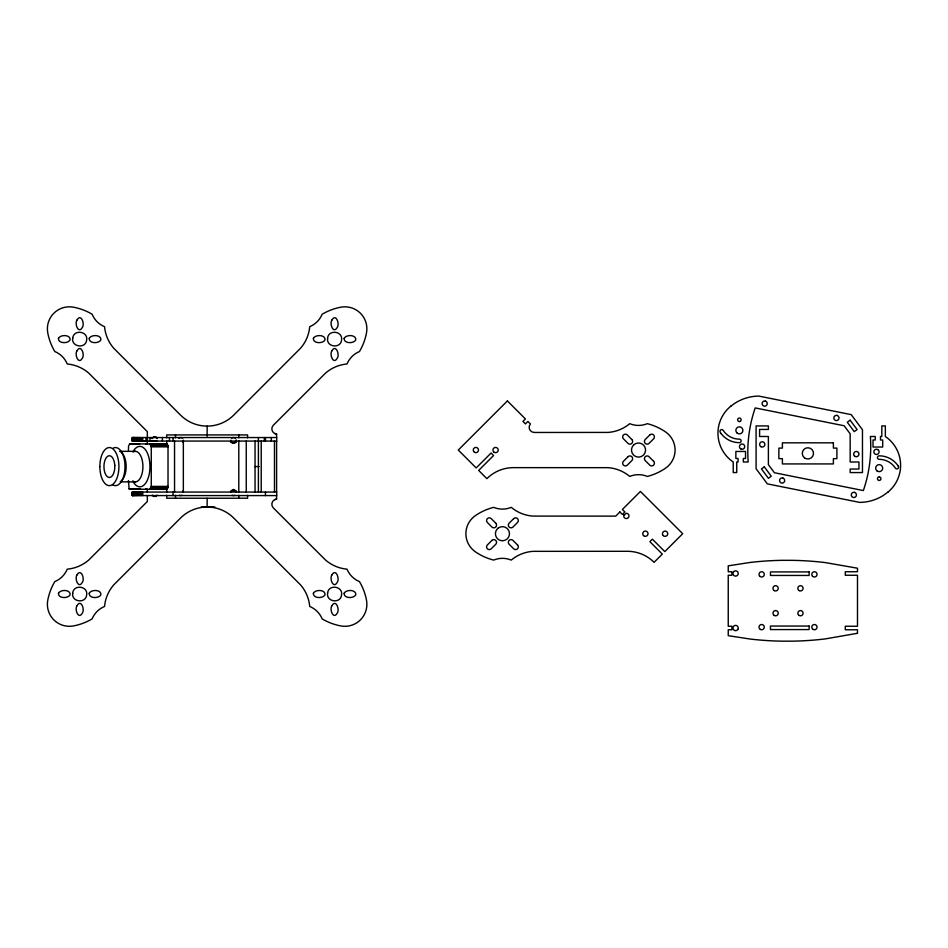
<?xml version="1.0" encoding="UTF-8"?>
<svg xmlns="http://www.w3.org/2000/svg" width="948" height="948" viewBox="0 0 948 948"><rect width="100%" height="100%" fill="white"/><g stroke="black" fill="none" stroke-linecap="round" stroke-linejoin="round"><path stroke-width="1.42" d="M149.748 489.429L151.265 486.395L151.265 446.792L149.748 443.771M166.504 489.429L168.021 486.395L168.021 446.792L167.156 444.209L129.947 443.771L128.561 445.904L128.43 451.189M152.154 438.628L154.014 436.755L156.977 437.988A2.643 2.643 0 0 1 157.249 438.628M156.977 495.14L156.562 495.686A2.643 2.643 0 0 1 153.375 496.112L152.415 495.14M146.051 444.209L146.703 443.771M234.523 443.119L236.562 441.946M230.471 491.183L233.516 489.429L236.562 491.183M156.017 496.112L153.375 496.112M274.719 499.608L276.603 499.098L276.603 495.579M201.249 506.99L212.091 506.967A316.004 316.004 0 0 0 214.805 506.907M132.199 441.069L276.709 441.069L276.709 437.549L132.199 437.549L132.222 441.069L132.412 437.549M139.463 441.128L146.442 441.128M157.024 441.128L149.985 441.128L150.104 437.549M129.509 444.008L139.498 443.854M149.974 443.854L166.943 444.008M150.4 444.209L167.156 444.209M150.59 444.458L167.346 444.458M150.768 444.766L167.523 444.766M150.922 445.11L167.666 445.11M151.04 445.489L167.796 445.489M151.147 445.904L167.903 445.904M151.218 446.342L167.974 446.342M151.265 446.792L168.021 446.792M119.578 451.343L135.623 451.343M254.846 466.57L259.195 466.57M120.266 481.857L135.623 481.857M151.265 486.395L168.021 486.395M151.218 486.845L167.974 486.845M151.147 487.284L167.903 487.284M151.04 487.699L167.796 487.699M150.922 488.078L167.666 488.078M150.768 488.421L167.523 488.421M128.43 480.529L129.106 488.73L140.28 488.73M150.59 488.73L167.346 488.73M129.106 488.73L140.47 488.99M150.4 488.99L167.156 488.99M129.295 488.99L139.273 489.192M150.199 489.192L166.943 489.192M129.509 489.192L166.73 489.334M132.199 492.059L276.709 492.059L276.709 495.579L132.199 495.579L132.222 492.059L132.341 495.579M276.603 437.549L276.603 434.03L274.719 433.52M146.703 489.429L145.862 488.73M230.471 441.946L232.497 443.119M276.603 441.069L276.603 492.059M274.482 441.069L274.482 492.059M271.329 437.549L271.329 441.069M265.464 437.549L265.464 441.069M265.464 492.059L265.464 495.579M264.373 437.549L264.373 441.069M261.221 441.069L261.221 492.059M258.413 437.549L258.401 492.059M255.048 441.069L255.048 492.059M247.582 437.858L247.582 434.919L166.694 434.919L166.694 437.858M247.582 495.271L247.582 498.221L166.694 498.221L166.694 495.271M246.255 441.069L246.255 492.059M238.789 434.919L238.789 437.858M238.789 440.796L238.789 492.332M238.789 495.271L238.789 498.221M207.138 426.102L207.138 436.293M207.138 498.293L207.138 507.026M183.343 441.069L183.343 492.059M175.487 434.919L175.487 437.858M175.487 495.271L175.487 498.221M174.551 441.069L174.551 492.059M173.046 437.549L173.046 441.069M173.046 492.059L173.046 495.579M169.455 437.549L169.455 441.069M166.694 440.796L166.694 445.216M166.694 489.381L166.694 492.332M162.404 437.549L162.404 441.069M152.296 437.549L152.296 438.26M147.461 437.549L147.461 441.069M147.343 437.549L147.343 431.648L88.733 373.097A37.956 37.956 0 0 0 67.249 363.985A22.859 22.859 0 0 0 54.818 351.542A57.153 57.153 0 0 1 48.004 334.111L47.613 331.919A21.982 21.982 0 0 1 72.486 307.045L74.679 307.436A57.153 57.153 0 0 1 92.122 314.238A22.859 22.859 0 0 0 104.553 326.681A37.956 37.956 0 0 0 113.665 348.165L180.523 415.082A37.647 37.647 0 0 0 233.753 415.082L300.611 348.165A37.956 37.956 0 0 0 309.723 326.681A22.859 22.859 0 0 0 322.154 314.238A57.153 57.153 0 0 1 339.585 307.436L341.778 307.045A21.982 21.982 0 0 1 366.651 331.919L366.26 334.111A57.153 57.153 0 0 1 359.458 351.542A22.859 22.859 0 0 0 347.027 363.985A37.956 37.956 0 0 0 325.543 373.097L273.332 425.237A5.155 5.155 0 0 0 276.603 434.03M147.343 441.069L147.343 443.901M147.343 489.227L147.343 492.059M147.343 495.579L147.343 501.48L88.733 560.043A37.956 37.956 0 0 1 67.249 569.156A22.859 22.859 0 0 1 54.818 581.586A57.153 57.153 0 0 0 48.004 599.018L47.613 601.21A21.982 21.982 0 0 0 72.486 626.083L74.679 625.692A57.153 57.153 0 0 0 92.122 618.89A22.859 22.859 0 0 1 104.553 606.459A37.956 37.956 0 0 1 113.665 584.963L180.523 518.058A37.647 37.647 0 0 1 233.753 518.058L300.611 584.963A37.956 37.956 0 0 1 309.723 606.459A22.859 22.859 0 0 1 322.154 618.89A57.153 57.153 0 0 0 339.585 625.692L341.778 626.083A21.982 21.982 0 0 0 366.651 601.21L366.26 599.018A57.153 57.153 0 0 0 359.458 581.586A22.859 22.859 0 0 1 347.027 569.156A37.956 37.956 0 0 1 325.543 560.043L273.332 507.891A5.155 5.155 0 0 1 276.603 499.098M146.028 437.549L146.028 441.069M142.745 437.549L142.745 441.069M142.745 492.059L142.745 495.579M141.513 437.549L141.513 441.069M141.513 492.059L141.513 495.579M140.351 437.549L140.351 441.069M140.351 492.059L140.351 495.579M139.735 437.549L139.735 441.069M139.249 437.549L139.249 441.069M139.249 492.059L139.249 495.579M138.669 437.549L138.669 441.069M138.218 437.549L138.218 441.069M138.218 492.059L138.218 495.579M137.685 437.549L137.685 441.069M137.401 437.549L137.401 441.069M137.259 437.549L137.259 441.069M137.259 492.059L137.259 495.579M136.773 437.549L136.773 441.069M136.382 437.549L136.382 441.069M136.382 492.059L136.382 495.579M135.931 437.549L135.931 441.069M135.588 437.549L135.588 441.069M135.588 492.059L135.588 495.579M135.173 437.549L135.173 441.069M134.865 437.549L134.865 441.069M134.865 492.059L134.865 495.579M134.521 437.549L134.509 441.069M134.225 437.549L134.225 441.069M134.225 492.059L134.225 495.579M133.917 437.549L133.917 441.069M133.68 437.549L133.68 441.069M133.68 492.059L133.68 495.579M133.407 437.549L133.407 441.069M133.206 437.549L133.206 441.069M133.206 492.059L133.206 495.579M132.993 437.549L132.993 441.069M132.827 437.549L132.661 441.069M132.827 492.059L132.827 495.579M132.542 437.549L132.542 441.069M132.542 492.059L132.542 495.579M231.644 438.32A2.643 2.643 0 0 1 235.377 438.32M234.831 495.223A2.643 2.643 0 0 1 232.189 495.223M133.573 451.71A15.275 7.631 -90 0 1 142.887 465.231L142.887 467.968A15.275 7.631 -90 0 1 132.921 481.122M120.882 452.066A15.275 7.631 -90 0 1 126.131 465.231L126.131 467.968A15.275 7.631 -90 0 1 120.882 481.122M132.862 481.217A20.228 10.108 90 0 0 143.409 485.53A20.228 10.108 90 0 0 149.926 468.407L149.926 464.781A20.228 10.108 90 0 0 143.409 447.657A20.228 10.108 90 0 0 132.862 451.983M113.357 448.025A19.055 9.527 -90 0 1 124.994 467.447A19.055 9.527 -90 0 1 112.539 484.712M182.075 495.223A2.643 2.643 0 0 1 179.445 495.223M182.62 491.076A2.643 2.643 0 0 1 183.308 492.261M183.391 440.192A2.643 2.643 0 0 1 182.62 442.052M178.888 438.32A2.643 2.643 0 0 1 182.62 438.32M153.375 437.028A2.643 2.643 0 0 1 156.562 437.443M99.813 466.594L100.014 469.995A19.055 9.527 90 0 0 114.637 482.496A19.055 9.527 90 0 0 114.637 450.691A19.055 9.527 90 0 0 100.014 463.193L99.813 466.594M114.791 465.432L114.732 468.537A10.878 5.439 -90 0 1 106.389 475.671A10.878 5.439 -90 0 1 106.389 457.517A10.878 5.439 -90 0 1 114.732 464.65L114.791 465.432M72.688 593.306C71.349 602.276 86.161 603.805 86.683 594.74C88.022 585.769 73.197 584.241 72.688 593.306M327.593 338.389C326.254 347.371 341.067 348.888 341.588 339.834C342.927 330.852 328.103 329.335 327.593 338.389M72.723 338.069C70.97 346.968 85.699 349.184 86.635 340.154C88.389 331.255 73.66 329.039 72.723 338.069M327.629 592.974C325.875 601.885 340.616 604.089 341.541 595.06C343.295 586.16 328.565 583.944 327.629 592.974M77.001 320.021C74.335 323.588 78.459 334.478 82.358 327.427C85.024 323.861 80.912 312.97 77.001 320.021M77.001 350.796C74.335 354.362 78.459 365.253 82.358 358.202C85.024 354.635 80.912 343.745 77.001 350.796M77.001 574.926C74.335 578.493 78.459 589.383 82.358 582.333C85.024 578.766 80.912 567.876 77.001 574.926M77.001 605.701C74.335 609.268 78.459 620.158 82.358 613.107C85.024 609.54 80.912 598.65 77.001 605.701M331.919 320.021C329.24 323.588 333.364 334.478 337.263 327.427C339.941 323.861 335.817 312.97 331.919 320.021M331.919 350.796C329.24 354.362 333.364 365.253 337.263 358.202C339.941 354.635 335.817 343.745 331.919 350.796M331.919 574.926C329.24 578.493 333.364 589.383 337.263 582.333C339.941 578.766 335.817 567.876 331.919 574.926M331.919 605.701C329.24 609.268 333.364 620.158 337.263 613.107C339.941 609.54 335.817 598.65 331.919 605.701M236.147 440.192C236.277 443.581 230.743 443.581 230.874 440.192A2.643 2.643 0 0 0 233.516 442.823A2.643 2.643 0 0 0 236.147 440.192M623.796 515.226L623.796 516.589A2.643 2.643 0 0 0 626.344 518.544L627.019 518.461A2.643 2.643 0 0 0 628.891 516.589L628.974 515.913A2.643 2.643 0 0 0 626.344 513.271L623.796 515.226M58.468 338.365C57.982 343.733 68.173 343.84 70.116 339.858C70.614 334.49 60.423 334.383 58.468 338.365M89.242 338.365C88.745 343.733 98.948 343.84 100.891 339.858C101.389 334.49 91.186 334.383 89.242 338.365M58.468 593.27C57.982 598.638 68.173 598.745 70.116 594.763C70.614 589.395 60.423 589.289 58.468 593.27M89.242 593.27C88.745 598.638 98.948 598.745 100.891 594.763C101.389 589.395 91.186 589.289 89.242 593.27M313.385 338.365C312.887 343.733 323.078 343.84 325.022 339.858C325.519 334.49 315.329 334.383 313.385 338.365M344.16 338.365C343.662 343.733 353.853 343.84 355.796 339.858C356.294 334.49 346.103 334.383 344.16 338.365M313.385 593.27C312.887 598.638 323.078 598.745 325.022 594.763C325.519 589.395 315.329 589.289 313.385 593.27M344.16 593.27C343.662 598.638 353.853 598.745 355.796 594.763C356.294 589.395 346.103 589.289 344.16 593.27M231.229 491.621L230.968 492.261A2.643 2.643 0 0 1 236.064 492.261L234.192 490.4L231.229 491.621M733.728 571.632L733.314 572.177A2.643 2.643 0 0 0 735.589 576.135A2.643 2.643 0 0 0 737.876 572.177L737.461 571.632A2.643 2.643 0 0 0 734.273 571.206L733.728 571.632M737.876 629.33L737.461 629.875A2.643 2.643 0 0 1 734.273 630.29L733.314 629.33A2.643 2.643 0 0 1 735.589 625.372A2.643 2.643 0 0 1 737.876 629.33M507.405 400.933L458.287 450.051L476.18 467.945L491.1 453.014L493.588 455.502L478.669 470.421L486.893 478.657A37.647 37.647 0 0 1 513.52 467.637L608.106 467.672A37.956 37.956 0 0 1 629.745 476.429A22.859 22.859 0 0 1 647.33 476.429A57.153 57.153 0 0 0 664.465 468.904L666.29 467.637A21.982 21.982 0 0 0 666.29 432.466L664.465 431.186A57.153 57.153 0 0 0 647.33 423.673A22.859 22.859 0 0 1 629.745 423.673A37.956 37.956 0 0 1 608.106 432.418L534.317 432.466A5.155 5.155 0 0 1 530.406 423.934L527.918 421.445L525.429 423.934L522.952 421.445L525.429 418.957L507.405 400.933M491.905 540.407L487.379 544.946A2.725 2.725 0 0 0 487.379 548.785A2.725 2.725 0 0 0 491.23 548.785L495.757 544.259A2.725 2.725 0 0 0 495.757 540.407A2.725 2.725 0 0 0 491.917 540.407M513.674 518.639L509.135 523.178A2.725 2.725 0 0 0 509.135 527.029A2.725 2.725 0 0 0 512.986 527.029L517.525 522.49A2.725 2.725 0 0 0 517.513 518.651A2.725 2.725 0 0 0 513.674 518.651M627.991 456.735L623.464 461.273A2.725 2.725 0 0 0 623.464 465.113A2.725 2.725 0 0 0 627.303 465.124L631.842 460.586A2.725 2.725 0 0 0 631.842 456.735A2.725 2.725 0 0 0 627.991 456.735M649.759 434.978L645.221 439.505A2.725 2.725 0 0 0 645.221 443.356A2.725 2.725 0 0 0 649.072 443.356L653.61 438.829A2.725 2.725 0 0 0 653.599 434.978A2.725 2.725 0 0 0 649.759 434.978M619.897 511.956L615.726 516.127L532.883 516.091A37.956 37.956 0 0 1 511.245 507.346A22.859 22.859 0 0 1 493.659 507.346A57.153 57.153 0 0 0 476.512 514.859L474.687 516.127A21.982 21.982 0 0 0 474.687 551.298L476.512 552.577A57.153 57.153 0 0 0 493.659 560.09A22.859 22.859 0 0 1 511.245 560.09A37.956 37.956 0 0 1 532.883 551.345L627.469 551.298A37.647 37.647 0 0 1 654.084 562.33L662.32 554.094L649.878 541.663L652.366 539.175L664.809 551.606L682.69 533.712L640.421 491.443L622.386 509.467L624.874 511.956L622.386 514.444L619.897 511.956M633.999 444.659L633.371 445.276A7.039 7.039 0 0 0 633.442 454.91L634.094 455.502A7.039 7.039 0 0 0 643.064 455.431L643.704 454.815A7.039 7.039 0 0 0 643.621 445.193L642.969 444.588A7.039 7.039 0 0 0 633.999 444.659M498.008 528.261L497.356 528.865A7.039 7.039 0 0 0 497.285 538.488L497.925 539.104A7.039 7.039 0 0 0 506.884 539.175L507.536 538.571A7.039 7.039 0 0 0 507.618 528.948L506.979 528.332A7.039 7.039 0 0 0 498.008 528.261M731.157 405.91L729.806 407.036A34.815 34.815 0 0 0 733.219 462.008L733.219 472.566L736.738 472.566L736.738 462.008L738.054 462.008L738.054 458.488L735.861 458.488L735.861 451.461L745.531 451.461L745.531 458.488L743.327 458.488L743.327 462.008L748.173 462.008A135.505 135.505 0 0 1 755.212 407.924L844.17 425.771L850.166 433.817L850.166 462.008L858.959 462.008L858.959 469.047L850.166 469.047L850.166 472.566L862.467 472.566L862.467 429.74L851.221 414.632L758.803 396.086A44.912 44.912 0 0 0 735.091 403.125L731.157 405.91M887.956 492.095L883.465 495.366A44.912 44.912 0 0 1 859.753 502.404L767.335 483.859L756.089 468.75L756.089 425.925L768.39 425.925L768.39 429.444L759.597 429.444L759.597 436.483L768.39 436.483L768.39 464.662L774.386 472.72L863.344 490.566A135.505 135.505 0 0 0 870.383 436.483L875.229 436.483L875.229 439.991L873.025 439.991L873.025 447.029L882.695 447.029L882.695 439.991L880.502 439.991L880.502 436.483L881.818 436.483L881.818 425.925L885.337 425.925L885.337 436.483A34.815 34.815 0 0 1 888.75 491.455L887.956 492.095M764.289 466.843L761.469 468.952L768.425 478.302L771.245 476.204L764.289 466.843M850.131 420.189L847.311 422.287L854.267 431.636L857.087 429.539L850.131 420.189M856.53 633.454L825.447 638.881A316.004 316.004 0 0 1 792.99 641.156L782.147 641.168A315.222 315.222 0 0 1 749.797 638.988L728.242 635.67L728.242 629.768L731.88 629.768L731.88 626.249L728.242 626.249L728.242 575.258L731.88 575.258L731.88 571.739L728.242 571.739L728.242 565.837L749.797 562.508A315.222 315.222 0 0 1 782.147 560.327L792.99 560.351A316.004 316.004 0 0 1 825.447 562.614L857.49 568.219L857.49 571.739L845.296 571.739L845.296 575.258L857.49 575.258L857.49 626.249L845.296 626.249L845.296 629.768L857.49 629.768L857.49 633.288L856.53 633.454M739.677 421.54L739.215 421.552A1.754 1.754 0 0 1 737.852 418.921A1.754 1.754 0 0 1 740.826 418.803A1.754 1.754 0 0 1 739.677 421.54M879.341 476.927L878.879 476.951A1.754 1.754 0 0 0 877.741 479.688A1.754 1.754 0 0 0 880.704 479.57A1.754 1.754 0 0 0 879.341 476.927M833.387 442.823L782.396 442.823L782.396 448.096L778.877 448.096L778.877 458.654L782.396 458.654L782.396 463.928L833.387 463.928L833.387 458.654L836.906 458.654L836.906 448.096L833.387 448.096L833.387 442.823M809.13 571.928L770.451 571.928L770.451 575.448L809.13 575.448L809.13 571.928M809.13 626.047L770.451 626.047L770.451 629.567L809.13 629.567L809.13 626.047M765.38 401.04L764.704 400.945A2.643 2.643 0 0 0 764.017 406.135L764.704 406.218A2.643 2.643 0 0 0 765.38 401.04M837.096 415.425L836.409 415.331A2.643 2.643 0 0 0 835.733 420.521L836.409 420.616A2.643 2.643 0 0 0 837.096 415.425M782.823 477.97L782.147 477.875A2.643 2.643 0 0 0 781.46 483.065L782.147 483.148A2.643 2.643 0 0 0 782.823 477.97M854.539 492.356L853.852 492.261A2.643 2.643 0 0 0 853.176 497.451L853.852 497.546A2.643 2.643 0 0 0 854.539 492.356M878.038 449.731L877.433 449.399A2.643 2.643 0 0 0 873.843 452.018A2.643 2.643 0 0 0 877.741 454.163A2.643 2.643 0 0 0 878.038 449.731M741.123 449.091L740.518 448.76A2.643 2.643 0 0 1 740.815 444.316A2.643 2.643 0 0 1 744.713 446.472A2.643 2.643 0 0 1 741.123 449.091M631.842 439.505L627.315 434.978A2.725 2.725 0 0 0 623.464 434.978A2.725 2.725 0 0 0 623.464 438.829L627.991 443.356A2.725 2.725 0 0 0 631.842 443.356A2.725 2.725 0 0 0 631.842 439.517M653.61 461.273L649.072 456.735A2.725 2.725 0 0 0 645.221 456.735A2.725 2.725 0 0 0 645.221 460.586L649.759 465.124A2.725 2.725 0 0 0 653.599 465.113A2.725 2.725 0 0 0 653.61 461.273M495.757 523.178L491.23 518.639A2.725 2.725 0 0 0 487.379 518.651A2.725 2.725 0 0 0 487.379 522.49L491.905 527.029A2.725 2.725 0 0 0 495.757 527.029A2.725 2.725 0 0 0 495.757 523.178M517.525 544.946L512.986 540.407A2.725 2.725 0 0 0 509.135 540.407A2.725 2.725 0 0 0 509.135 544.259L513.674 548.785A2.725 2.725 0 0 0 517.513 548.785A2.725 2.725 0 0 0 517.525 544.946M898.277 466.143L897.341 464.793A22.859 22.859 0 0 0 879.175 455.822A1.754 1.754 0 0 0 877.421 457.576A1.754 1.754 0 0 0 879.175 459.342A19.339 19.339 0 0 1 895.398 468.146A1.754 1.754 0 0 0 897.839 468.585A1.754 1.754 0 0 0 898.277 466.143M721.215 433.698L720.279 432.335A1.754 1.754 0 0 1 720.717 429.894A1.754 1.754 0 0 1 723.158 430.345A19.339 19.339 0 0 0 739.381 439.149A1.754 1.754 0 0 1 741.135 440.903A1.754 1.754 0 0 1 739.381 442.669A22.859 22.859 0 0 1 721.215 433.698M876.971 470.86A3.519 3.519 0 0 0 882.659 468.679A3.519 3.519 0 0 0 877.919 464.852A3.519 3.519 0 0 0 876.971 470.86M760.924 446.674A2.643 2.643 0 0 0 764.882 444.387A2.643 2.643 0 0 0 760.924 442.112A2.643 2.643 0 0 0 760.924 446.674M737.165 433.094A3.519 3.519 0 0 0 742.853 430.902A3.519 3.519 0 0 0 738.113 427.074A3.519 3.519 0 0 0 737.165 433.094M854.456 455.964A2.643 2.643 0 0 0 858.864 454.779A2.643 2.643 0 0 0 855.629 451.544A2.643 2.643 0 0 0 854.456 455.964M804.473 457.837A5.629 5.629 0 0 0 813.467 454.104A5.629 5.629 0 0 0 805.741 448.179A5.629 5.629 0 0 0 804.473 457.837M493.718 451.912A2.643 2.643 0 0 0 498.138 450.727A2.643 2.643 0 0 0 494.903 447.503A2.643 2.643 0 0 0 493.718 451.912M474.557 452.326A2.643 2.643 0 0 0 478.503 450.051A2.643 2.643 0 0 0 474.557 447.764A2.643 2.643 0 0 0 474.557 452.326M663.245 535.584A2.643 2.643 0 0 0 667.653 534.399A2.643 2.643 0 0 0 664.43 531.164A2.643 2.643 0 0 0 663.245 535.584M643.526 535.584A2.643 2.643 0 0 0 647.934 534.399A2.643 2.643 0 0 0 644.711 531.164A2.643 2.643 0 0 0 643.526 535.584M760.332 629.413A2.643 2.643 0 0 0 764.289 627.126A2.643 2.643 0 0 0 760.332 624.839A2.643 2.643 0 0 0 760.332 629.413M774.279 615.465A2.643 2.643 0 0 0 778.237 613.19A2.643 2.643 0 0 0 774.279 610.903A2.643 2.643 0 0 0 774.279 615.465M813.088 629.413A2.643 2.643 0 0 0 817.046 627.126A2.643 2.643 0 0 0 813.088 624.839A2.643 2.643 0 0 0 813.088 629.413M798.607 615.051A2.643 2.643 0 0 0 803.015 613.866A2.643 2.643 0 0 0 799.78 610.642A2.643 2.643 0 0 0 798.607 615.051M759.786 576.242A2.643 2.643 0 0 0 764.207 575.057A2.643 2.643 0 0 0 760.971 571.822A2.643 2.643 0 0 0 759.786 576.242M774.279 590.604A2.643 2.643 0 0 0 778.237 588.317A2.643 2.643 0 0 0 774.279 586.03A2.643 2.643 0 0 0 774.279 590.604M812.543 576.242A2.643 2.643 0 0 0 816.963 575.057A2.643 2.643 0 0 0 813.728 571.822A2.643 2.643 0 0 0 812.543 576.242M799.152 590.604A2.643 2.643 0 0 0 803.11 588.317A2.643 2.643 0 0 0 799.152 586.03A2.643 2.643 0 0 0 799.152 590.604"/></g></svg>
